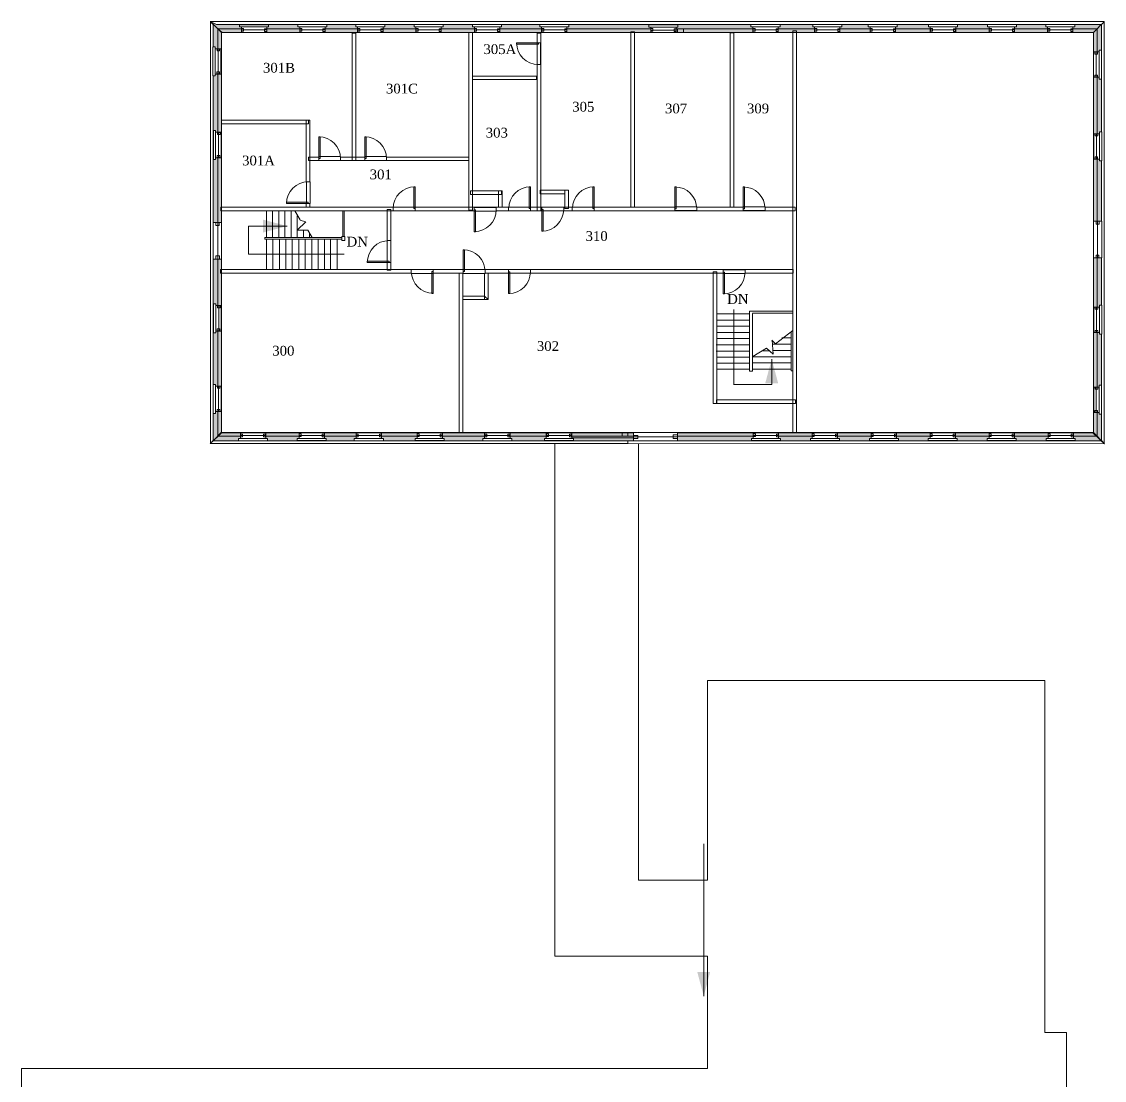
# Model space of a CAD drawing. Header units: inches. Extents: x -1965 to 2413, y -2287 to 2152.
# Drawn here: x -1884 to -94, y 377 to 2128 of the extents above; entities that cross this region are included whole.
import ezdxf

# ---------------------------------------------------------------- set-up
doc = ezdxf.new("R2010")
doc.units = ezdxf.units.IN
doc.header["$LTSCALE"] = 96
doc.header["$MEASUREMENT"] = 0
doc.layers.add('None', color=7, linetype='Continuous', lineweight=5)
doc.styles.add('Times', font='Times')

# ---------------------------------------------------------------- blocks, each defined once
blk = doc.blocks.new("lh 3' dr")
at = {"color": 7, "linetype": 'Continuous', "lineweight": 5}
blk.add_wipeout([(-18.1, -16.2), (-17.4, -9.1), (-15.3, -2.4), (-12, 3.9), (-7.5, 9.4), (-2, 13.8), (4.2, 17.2), (11, 19.2), (18.1, 19.9), (18.1, -16.2)], dxfattribs=at).dxf.layer = 'None'
at = {"layer": 'None', "color": 7, "linetype": 'Continuous', "lineweight": 5}
blk.add_arc((18.1, -16.2), 36.1, 90, 180, dxfattribs=at)
at = {"color": 7, "linetype": 'Continuous', "lineweight": 5}
blk.add_wipeout([(-18.1, -13.9), (18.1, -13.9), (18.1, -19.9), (-18.1, -19.9)], dxfattribs=at).dxf.layer = 'None'
at = {"layer": 'None', "linetype": 'Continuous', "lineweight": 5}
blk.add_hatch(color=255, dxfattribs=at).paths.add_polyline_path([(15.9, 19.9), (18.1, 19.9), (18.1, -16.1), (15.9, -16.1)])
at = {"layer": 'None', "color": 7, "linetype": 'Continuous', "lineweight": 5}
for points in [[(15.9, 19.9), (18.1, 19.9), (18.1, -16.1), (15.9, -16.1)], [(-18.1, -13.9), (18.1, -13.9), (18.1, -19.9), (-18.1, -19.9)]]:
    blk.add_lwpolyline(points, close=True, dxfattribs=at)
blk = doc.blocks.new("rh 3' dr")
at = {"color": 7, "linetype": 'Continuous', "lineweight": 5}
blk.add_wipeout([(-18.1, 19.6), (-11, 18.9), (-4.2, 16.8), (2, 13.5), (7.5, 9), (12, 3.5), (15.3, -2.7), (17.4, -9.5), (18.1, -16.6), (-18.1, -16.6)], dxfattribs=at).dxf.layer = 'None'
at = {"layer": 'None', "color": 7, "linetype": 'Continuous', "lineweight": 5}
blk.add_arc((-18.1, -16.6), 36.1, 0, 90, dxfattribs=at)
at = {"color": 7, "linetype": 'Continuous', "lineweight": 5}
blk.add_wipeout([(-18.1, -13.4), (18.1, -13.4), (18.1, -19.6), (-18.1, -19.6)], dxfattribs=at).dxf.layer = 'None'
at = {"layer": 'None', "linetype": 'Continuous', "lineweight": 5}
blk.add_hatch(color=255, dxfattribs=at).paths.add_polyline_path([(-18.1, 19.6), (-15.8, 19.6), (-15.8, -16.6), (-18.1, -16.6)])
at = {"layer": 'None', "color": 7, "linetype": 'Continuous', "lineweight": 5}
for points in [[(-18.1, 19.6), (-15.8, 19.6), (-15.8, -16.6), (-18.1, -16.6)], [(-18.1, -13.4), (18.1, -13.4), (18.1, -19.6), (-18.1, -19.6)]]:
    blk.add_lwpolyline(points, close=True, dxfattribs=at)
blk = doc.blocks.new("3'-6' Window")
at = {"color": 7, "linetype": 'Continuous', "lineweight": 5}
blk.add_wipeout([(-20.75, 6.5), (21.25, 6.5), (21.25, -2.75), (-20.75, -2.75)], dxfattribs=at).dxf.layer = 'None'
at = {"layer": 'None', "color": 7, "linetype": 'Continuous', "lineweight": 5}
blk.add_lwpolyline([(-20.75, 6.5), (21.25, 6.5), (21.25, -2.75), (-20.75, -2.75)], close=True, dxfattribs=at)
at = {"color": 7, "linetype": 'Continuous', "lineweight": 5}
blk.add_wipeout([(-23.75, -2.75), (24.25, -2.75), (24.25, -6.5), (-23.75, -6.5)], dxfattribs=at).dxf.layer = 'None'
at = {"layer": 'None', "color": 7, "linetype": 'Continuous', "lineweight": 5}
blk.add_line((-20.25, 2.25), (21, 2.25), dxfattribs=at)
for points in [[(-20.6875, 4.5625), (-17.25, 4.5625), (-17.25, 0.25), (-20.6875, 0.25)], [(17.625, 4.3125), (21.125, 4.3125), (21.125, -0.1875), (17.625, -0.1875)], [(-23.75, -2.75), (24.25, -2.75), (24.25, -6.5), (-23.75, -6.5)]]:
    blk.add_lwpolyline(points, close=True, dxfattribs=at)

msp = doc.modelspace()

# ---------------------------------------------------------------- hatches: boundary and pattern name
at = {"layer": 'None', "linetype": 'Continuous', "lineweight": 5}
for points in [[(-111.6, 2110.4), (-1553.6, 2110.4), (-1571.6, 2128.4), (-93.6, 2128.4)], [(-93.6, 2128.4), (-93.6, 1430.4), (-111.6, 1448.4), (-111.6, 2110.4)]]:
    msp.add_hatch(color=255, dxfattribs=at).paths.add_polyline_path(points)

# ---------------------------------------------------------------- linework, layer by layer
at = {"layer": 'None', "color": 7, "linetype": 'Continuous', "lineweight": 5}
for p, q in [((-1479.1, 1815.1), (-1479.1, 1771.4)), ((-1468.9, 1815.3), (-1468.9, 1771.6)), ((-1458.8, 1815.5), (-1458.8, 1771.7)), ((-1448.6, 1815.7), (-1448.6, 1771.9)), ((-1438.4, 1815.4), (-1438.4, 1771.6)), ((-1423.6, 1800.4), (-1432.4, 1815.6)), ((-1428.6, 1783.4), (-1414.1, 1797.4)), ((-1428.2, 1807.1), (-1428.2, 1771.9)), ((-1414.6, 1797.4), (-1423.6, 1799.9)), ((-1509.1, 1743.4), (-1509.1, 1790.1)), ((-1509.1, 1790.1), (-1444.9, 1790.1)), ((-1410.6, 1783.4), (-1428.6, 1783.4)), ((-1418, 1783.4), (-1418, 1771.5)), ((-1403.6, 1771.4), (-1410.6, 1783.4)), ((-1407.8, 1778.1), (-1407.8, 1771.2)), ((-1482.1, 1768.4), (-1482.1, 1771.4)), ((-1479.1, 1768.4), (-1479.1, 1718.9)), ((-1468.4, 1768.1), (-1468.4, 1718.6)), ((-1457.8, 1767.7), (-1457.8, 1718.2)), ((-1447.1, 1767.4), (-1447.1, 1717.9)), ((-1436.4, 1768.6), (-1436.4, 1719.1)), ((-1425.7, 1768.1), (-1425.7, 1718.6)), ((-1415, 1768.2), (-1415, 1718.7)), ((-1404.3, 1768.2), (-1404.3, 1718.7)), ((-1393.8, 1767.7), (-1393.8, 1718.2)), ((-1383.2, 1767.3), (-1383.2, 1717.8)), ((-1373.1, 1767.4), (-1373.1, 1717.9)), ((-1509.1, 1743.4), (-1350.6, 1743.4)), ((-706.1, 1527.4), (-706.1, 1651.9)), ((-680.1, 1649.4), (-680.1, 1549.9)), ((-680.1, 1649.4), (-608.6, 1649.4)), ((-734.4, 1634.6), (-680.1, 1634.6)), ((-734.1, 1644.9), (-681.1, 1644.9)), ((-675.1, 1645.9), (-609.1, 1645.9)), ((-675.1, 1549.9), (-675.1, 1645.4)), ((-734.9, 1614.1), (-681.1, 1614.1)), ((-734.6, 1624.4), (-680.1, 1624.4)), ((-637.6, 1595.4), (-608.6, 1617.4)), ((-611.6, 1550.4), (-611.6, 1614.4)), ((-735.4, 1593.6), (-681.1, 1593.6)), ((-735.1, 1603.9), (-681.1, 1603.9)), ((-643.6, 1601.4), (-637.6, 1595.4)), ((-641.1, 1578.4), (-643.1, 1601.4)), ((-642.6, 1594.7), (-612.1, 1594.7)), ((-626.6, 1605.1), (-611.1, 1605.1)), ((-735.6, 1583.4), (-681.1, 1583.4)), ((-674.6, 1574.4), (-652.1, 1587.9)), ((-647.1, 1583.9), (-659.1, 1583.9)), ((-652.1, 1587.9), (-641.1, 1578.4)), ((-641.6, 1584.4), (-611.6, 1584.4)), ((-734.6, 1573.4), (-680.1, 1573.4)), ((-734.1, 1563.4), (-681.1, 1563.4)), ((-674.4, 1563.6), (-611.4, 1563.6)), ((-674, 1574), (-612.1, 1574)), ((-643.6, 1527.9), (-643.6, 1569.9)), ((-734.6, 1553.4), (-680.1, 1553.4)), ((-680.1, 1549.9), (-675.6, 1549.9)), ((-675.1, 1553.4), (-612.1, 1553.4)), ((-674.8, 1553.2), (-611.8, 1553.2)), ((-611.6, 1550.4), (-608.6, 1550.4)), ((-705.6, 1527.9), (-643.6, 1527.9))]:
    msp.add_line(p, q, dxfattribs=at)
for points in [[(-111.6, 2110.4), (-1553.6, 2110.4), (-1571.6, 2128.4), (-93.6, 2128.4)], [(-1559.4, 2116.6), (-789.6, 2116.6), (-789.6, 2110.6), (-1552.6, 2110.6)], [(-799.6, 2116.4), (-105.1, 2116.4), (-111.3, 2110.4), (-799.6, 2110.4)], [(-93.6, 2128.4), (-93.6, 1430.4), (-111.6, 1448.4), (-111.6, 2110.4)], [(-105.6, 2116.4), (-105.6, 1442.6), (-111.6, 1448.6), (-111.6, 2110.4)], [(-1337.6, 1898.4), (-1337.6, 2109.4), (-1331.6, 2109.4), (-1331.6, 1898.4)], [(-1138.6, 2110.4), (-1138.6, 1816.4), (-1144.6, 1816.4), (-1144.6, 2110.4)], [(-1025.6, 2109.4), (-1025.6, 1815.4), (-1031.6, 1815.4), (-1031.6, 2109.4)], [(-876.6, 1821.4), (-876.6, 2111.4), (-870.6, 2111.4), (-870.6, 1821.4)], [(-712.3, 1821.4), (-712.3, 2109.7), (-706.3, 2109.7), (-706.3, 1821.4)], [(-1032.6, 2032.4), (-1138.6, 2032.4), (-1138.6, 2038.4), (-1032.6, 2038.4)], [(-1553.6, 1965.4), (-1409.6, 1965.4), (-1409.6, 1959.4), (-1553.6, 1959.4)], [(-1413.6, 1821.4), (-1413.6, 1965.4), (-1407.6, 1965.4), (-1407.6, 1821.4)], [(-1144.6, 1898.4), (-1409.6, 1898.4), (-1409.6, 1904.4), (-1144.6, 1904.4)], [(-1090.6, 1842.4), (-1141.6, 1842.4), (-1141.6, 1848.4), (-1090.6, 1848.4)], [(-1095.6, 1821.4), (-1095.6, 1848.4), (-1089.6, 1848.4), (-1089.6, 1821.4)], [(-1026.6, 1849.4), (-985.6, 1849.4), (-985.6, 1843.4), (-1026.6, 1843.4)], [(-979.6, 1849.4), (-979.6, 1819.4), (-985.6, 1819.4), (-985.6, 1849.4)], [(-604.6, 1815.4), (-1554.6, 1815.4), (-1554.6, 1821.4), (-604.6, 1821.4)], [(-608.1, 1712.4), (-1554.9, 1712.4), (-1554.9, 1718.4), (-608.1, 1718.4)], [(-1118.6, 1668.4), (-1118.6, 1712.4), (-1112.6, 1712.4), (-1112.6, 1668.4)], [(-734.6, 1714.4), (-734.6, 1496.4), (-740.6, 1496.4), (-740.6, 1714.4)], [(-1154.6, 1674.4), (-1118.6, 1674.4), (-1112.6, 1668.4), (-1154.6, 1668.4)], [(-604.1, 1496.4), (-735.1, 1496.4), (-735.1, 1502.4), (-604.1, 1502.4)]]:
    msp.add_lwpolyline(points, close=True, dxfattribs=at)
at = {"layer": 'None', "color": 7, "lineweight": 5}
for points in [[(-1444.9, 1790.1), (-1484.9, 1779.4), (-1484.9, 1800.8)], [(-643.6, 1569.9), (-632.9, 1529.9), (-654.3, 1529.9)]]:
    msp.add_solid(points, dxfattribs=at)

# ---------------------------------------------------------------- texts
at = {"layer": 'None', "color": 7, "char_height": 16.16, "attachment_point": 1, "style": 'Times'}
for s, insert in [('301B', (-1484.9, 2060.2)), ('301C', (-1281.5, 2025.7)), ('305', (-973.5, 1995.7)), ('307', (-820, 1992.8)), ('309', (-684.5, 1992.8)), ('303', (-1116.5, 1952.8)), ('301A', (-1519.4, 1906.7)), ('301', (-1308.4, 1883.7)), ('310', (-951.4, 1781.7)), ('302', (-1032, 1599.7)), ('300', (-1469.5, 1592))]:
    msp.add_mtext(s, dxfattribs=dict(at, insert=insert))

# ---------------------------------------------------------------- wipeouts: each hides what was drawn before it
at = {"color": 7, "linetype": 'Continuous', "lineweight": 5}
for points in [[(-1354.6, 1773.1), (-1349.4, 1773.1), (-1349.4, 1766.4), (-1354.6, 1766.4)], [(-1002, 1440), (-1002, 582), (-750, 582), (-750, 396), (-1884, 396), (-1884, -12), (-750, -12), (-750, -648), (-198, -648), (-198, -66), (-156, -66), (-156, 456), (-192, 456), (-192, 1038), (-750, 1038), (-750, 708), (-864, 708), (-864, 1440)]]:
    msp.add_wipeout(points, dxfattribs=at).dxf.layer = 'None'

# ---------------------------------------------------------------- next in the draw order: hatches: boundary and pattern name
at = {"layer": 'None', "linetype": 'Continuous', "lineweight": 211}
for points in [[(-1553.6, 2110.4), (-1553.6, 1448.4), (-1571.6, 1430.4), (-1571.6, 2128.4)], [(-1553.6, 1448.2), (-872.1, 1448.2), (-872.1, 1430.2), (-1571.9, 1430.2)], [(-93.8, 1430.2), (-809.1, 1430.2), (-809.1, 1448.2), (-112.5, 1448.2)]]:
    msp.add_hatch(color=255, dxfattribs=at).paths.add_polyline_path(points)

# ---------------------------------------------------------------- next in the draw order: linework, layer by layer
at = {"layer": 'None', "color": 7, "linetype": 'Continuous', "lineweight": 5}
for p, q in [((-1353.1, 1772.9), (-1353.1, 1815.9)), ((-1350.6, 1772.9), (-1350.6, 1815.9)), ((-1354.6, 1771.4), (-1482.1, 1771.4)), ((-1355.6, 1768.4), (-1481.9, 1768.4)), ((-1362.1, 1767.9), (-1362.1, 1718.4)), ((-756, 768), (-756, 516))]:
    msp.add_line(p, q, dxfattribs=at)
for points in [[(-1553.6, 2110.4), (-1553.6, 1448.4), (-1571.6, 1430.4), (-1571.6, 2128.4)], [(-1559.6, 1442.4), (-1559.6, 2116.9), (-1553.6, 2110.9), (-1553.6, 1448.4)], [(-602.6, 2113.4), (-602.6, 1448.4), (-608.6, 1448.4), (-608.6, 2113.4)], [(-1354.6, 1773.1), (-1349.4, 1773.1), (-1349.4, 1766.4), (-1354.6, 1766.4)], [(-1160.6, 1448.4), (-1160.6, 1712.4), (-1154.6, 1712.4), (-1154.6, 1448.4)], [(-1002, 1440), (-1002, 582), (-750, 582), (-750, 396), (-1884, 396), (-1884, -12), (-750, -12), (-750, -648), (-198, -648), (-198, -66), (-156, -66), (-156, 456), (-192, 456), (-192, 1038), (-750, 1038), (-750, 708), (-864, 708), (-864, 1440)], [(-1553.6, 1448.2), (-872.1, 1448.2), (-872.1, 1430.2), (-1571.9, 1430.2)], [(-881.6, 1442.4), (-1560.1, 1442.4), (-1554.1, 1448.4), (-881.6, 1448.4)], [(-105.6, 1442.4), (-891.1, 1442.4), (-891.1, 1448.4), (-112.6, 1448.4)], [(-93.8, 1430.2), (-809.1, 1430.2), (-809.1, 1448.2), (-112.5, 1448.2)]]:
    msp.add_lwpolyline(points, close=True, dxfattribs=at)
at = {"layer": 'None', "color": 7, "lineweight": 5}
msp.add_solid([(-756, 516), (-766.7, 556), (-745.3, 556)], dxfattribs=at)

# ---------------------------------------------------------------- next in the draw order: block references
at = {"layer": 'None', "color": 7}
for name, p, rotation in [("lh 3' dr", (-1045.6, 2075.4), 90), ("rh 3' dr", (-1426.6, 1845.4), 90), ("lh 3' dr", (-1117.3, 1800.7), 180), ("lh 3' dr", (-1005.6, 1801.4), 180), ("rh 3' dr", (-1221.6, 1698.4), 180), ("lh 3' dr", (-1060.6, 1698.4), 180), ("lh 3' dr", (-705.6, 1697.9), 180)]:
    msp.add_blockref(name, p, dxfattribs=dict(at, rotation=rotation))
for name, p in [("rh 3' dr", (-1374.6, 1918.4)), ("rh 3' dr", (-1298.6, 1918.4)), ("lh 3' dr", (-1251.6, 1835.4)), ("lh 3' dr", (-1060.6, 1835.4)), ("lh 3' dr", (-955.3, 1835.2)), ("rh 3' dr", (-785.6, 1835.4)), ("rh 3' dr", (-672.6, 1835.4))]:
    msp.add_blockref(name, p, dxfattribs=at)

# ---------------------------------------------------------------- next in the draw order: linework, layer by layer
at = {"layer": 'None', "color": 7, "linetype": 'Continuous', "lineweight": 5}
msp.add_lwpolyline([(-1279.6, 1717.4), (-1279.6, 1817.4), (-1273.6, 1817.4), (-1273.6, 1717.4)], close=True, dxfattribs=at)

# ---------------------------------------------------------------- next in the draw order: block references
at = {"layer": 'None', "color": 7}
for name, p in [("rh 3' dr", (-1135.6, 1731.4)), ("3'-6' Window", (-1501.6, 1441.4)), ("3'-6' Window", (-1404.4, 1441.6)), ("3'-6' Window", (-1310.1, 1441.4)), ("3'-6' Window", (-1209.4, 1441.6)), ("3'-6' Window", (-1097.6, 1441.4)), ("3'-6' Window", (-995.6, 1441.6))]:
    msp.add_blockref(name, p, dxfattribs=at)

# ---------------------------------------------------------------- next in the draw order: texts
at = {"layer": 'None', "color": 7, "char_height": 16.16, "attachment_point": 1, "style": 'Times'}
for s, insert in [('305A', (-1120.3, 2090.9)), ('DN', (-717.3, 1677.6))]:
    msp.add_mtext(s, dxfattribs=dict(at, insert=insert))

# ---------------------------------------------------------------- next in the draw order: wipeouts: each hides what was drawn before it
at = {"color": 7, "linetype": 'Continuous', "lineweight": 5}
msp.add_wipeout([(-1572.1, 2128.4), (-93.6, 2128.4), (-93.6, 2123.6), (-1562, 2123.6)], dxfattribs=at).dxf.layer = 'None'

# ---------------------------------------------------------------- next in the draw order: linework, layer by layer
at = {"layer": 'None', "color": 7, "linetype": 'Continuous', "lineweight": 5}
msp.add_line((-97.6, 2128.4), (-1571.6, 2128.4), dxfattribs=at)
msp.add_lwpolyline([(-1572.1, 2128.4), (-93.6, 2128.4), (-93.6, 2123.6), (-1562, 2123.6)], close=True, dxfattribs=at)

# ---------------------------------------------------------------- next in the draw order: block references
at = {"layer": 'None', "color": 7, "rotation": 90}
msp.add_blockref("rh 3' dr", (-1292.9, 1748.1), dxfattribs=at)

# ---------------------------------------------------------------- next in the draw order: block references
at = {"layer": 'None', "color": 7, "rotation": 180}
for p in [(-1499.4, 2116.8), (-1402.9, 2116.9), (-1307.1, 2116.9), (-1210.9, 2116.9), (-1114.1, 2116.9), (-1002.9, 2116.9), (-822.4, 2116.7), (-653.6, 2116.9), (-551.6, 2116.9), (-459.6, 2116.9), (-360.1, 2116.9), (-262.6, 2116.9), (-166.1, 2116.9)]:
    msp.add_blockref("3'-6' Window", p, dxfattribs=at)

# ---------------------------------------------------------------- next in the draw order: texts
at = {"layer": 'None', "color": 7, "insert": (-1346.7, 1772.4), "char_height": 16.16, "attachment_point": 1, "style": 'Times'}
msp.add_mtext('DN', dxfattribs=at)

# ---------------------------------------------------------------- next in the draw order: wipeouts: each hides what was drawn before it
at = {"color": 7, "linetype": 'Continuous', "lineweight": 5}
for points in [[(-1567.1, 2123.4), (-1567.1, 1435.1), (-1571.9, 1430.4), (-1571.9, 2128.1)], [(-98.4, 1435.1), (-98.4, 2123.4), (-93.6, 2128.1), (-93.6, 1430.4)]]:
    msp.add_wipeout(points, dxfattribs=at).dxf.layer = 'None'

# ---------------------------------------------------------------- next in the draw order: linework, layer by layer
at = {"layer": 'None', "color": 7, "linetype": 'Continuous', "lineweight": 5}
for points in [[(-1567.1, 2123.4), (-1567.1, 1435.1), (-1571.9, 1430.4), (-1571.9, 2128.1)], [(-98.4, 1435.1), (-98.4, 2123.4), (-93.6, 2128.1), (-93.6, 1430.4)]]:
    msp.add_lwpolyline(points, close=True, dxfattribs=at)

# ---------------------------------------------------------------- next in the draw order: block references
at = {"layer": 'None', "color": 7}
for p, rotation in [((-1561.1, 2062.9), -90), ((-104.8, 2057.2), 90), ((-1560.5, 1924.5), -90), ((-104.3, 1921.7), 90), ((-1560.3, 1637.7), -90), ((-104.2, 1634.8), 90), ((-1560.6, 1504.4), -90), ((-104.6, 1502.4), 90)]:
    msp.add_blockref("3'-6' Window", p, dxfattribs=dict(at, rotation=rotation))

# ---------------------------------------------------------------- next in the draw order: wipeouts: each hides what was drawn before it
at = {"color": 7, "linetype": 'Continuous', "lineweight": 5}
for points in [[(-1567.1, 1795.9), (-1553.6, 1795.9), (-1553.6, 1735.4), (-1567.1, 1735.4)], [(-111.6, 1798.1), (-97.9, 1798.1), (-97.9, 1737.4), (-111.6, 1737.4)], [(-1567.4, 1434.9), (-881.6, 1434.9), (-881.6, 1430.1), (-1572.1, 1430.1)]]:
    msp.add_wipeout(points, dxfattribs=at).dxf.layer = 'None'

# ---------------------------------------------------------------- next in the draw order: linework, layer by layer
at = {"layer": 'None', "color": 7, "linetype": 'Continuous', "lineweight": 5}
for p, q in [((-1559.6, 1735.4), (-1559.6, 1795.9)), ((-104.6, 1737.6), (-104.6, 1798.6))]:
    msp.add_line(p, q, dxfattribs=at)
for points in [[(-1567.1, 1795.9), (-1553.6, 1795.9), (-1553.6, 1735.4), (-1567.1, 1735.4)], [(-1563.1, 1795.9), (-1557.1, 1795.9), (-1557.1, 1790.9), (-1563.1, 1790.9)], [(-111.6, 1798.1), (-97.9, 1798.1), (-97.9, 1737.4), (-111.6, 1737.4)], [(-106.9, 1798.1), (-102.1, 1798.1), (-102.1, 1793.1), (-106.9, 1793.1)], [(-1563.1, 1740.9), (-1556.6, 1740.9), (-1556.6, 1735.4), (-1563.1, 1735.4)], [(-106.9, 1741.9), (-102.6, 1741.9), (-102.6, 1737.4), (-106.9, 1737.4)], [(-1567.4, 1434.9), (-881.6, 1434.9), (-881.6, 1430.1), (-1572.1, 1430.1)]]:
    msp.add_lwpolyline(points, close=True, dxfattribs=at)

# ---------------------------------------------------------------- next in the draw order: wipeouts: each hides what was drawn before it
at = {"color": 7, "linetype": 'Continuous', "lineweight": 5}
msp.add_wipeout([(-881.6, 1434.9), (-99, 1434.7), (-93.5, 1430), (-881.6, 1430.1)], dxfattribs=at).dxf.layer = 'None'

# ---------------------------------------------------------------- next in the draw order: linework, layer by layer
at = {"layer": 'None', "color": 7, "linetype": 'Continuous', "lineweight": 5}
msp.add_lwpolyline([(-881.6, 1434.9), (-99, 1434.7), (-93.5, 1430), (-881.6, 1430.1)], close=True, dxfattribs=at)

# ---------------------------------------------------------------- next in the draw order: block references
at = {"layer": 'None', "color": 7}
for p in [(-653.4, 1441.6), (-555.9, 1441.6), (-458.4, 1441.6), (-360.9, 1441.6), (-263.4, 1441.6), (-165.9, 1441.6)]:
    msp.add_blockref("3'-6' Window", p, dxfattribs=at)

# ---------------------------------------------------------------- next in the draw order: wipeouts: each hides what was drawn before it
at = {"color": 7, "linetype": 'Continuous', "lineweight": 5}
msp.add_wipeout([(-872.1, 1448.6), (-799.6, 1448.6), (-799.6, 1434.9), (-872.1, 1434.9)], dxfattribs=at).dxf.layer = 'None'

# ---------------------------------------------------------------- next in the draw order: linework, layer by layer
at = {"layer": 'None', "color": 7, "linetype": 'Continuous', "lineweight": 5}
msp.add_line((-800.6, 1441.5), (-871.1, 1441.5), dxfattribs=at)
for points in [[(-872.1, 1448.6), (-799.6, 1448.6), (-799.6, 1434.9), (-872.1, 1434.9)], [(-872.1, 1443.5), (-865.1, 1443.5), (-865.1, 1438.9), (-872.1, 1438.9)], [(-806.6, 1444.6), (-799.6, 1444.6), (-799.6, 1438.9), (-806.6, 1438.9)]]:
    msp.add_lwpolyline(points, close=True, dxfattribs=at)

doc.saveas('drawing.dxf')
